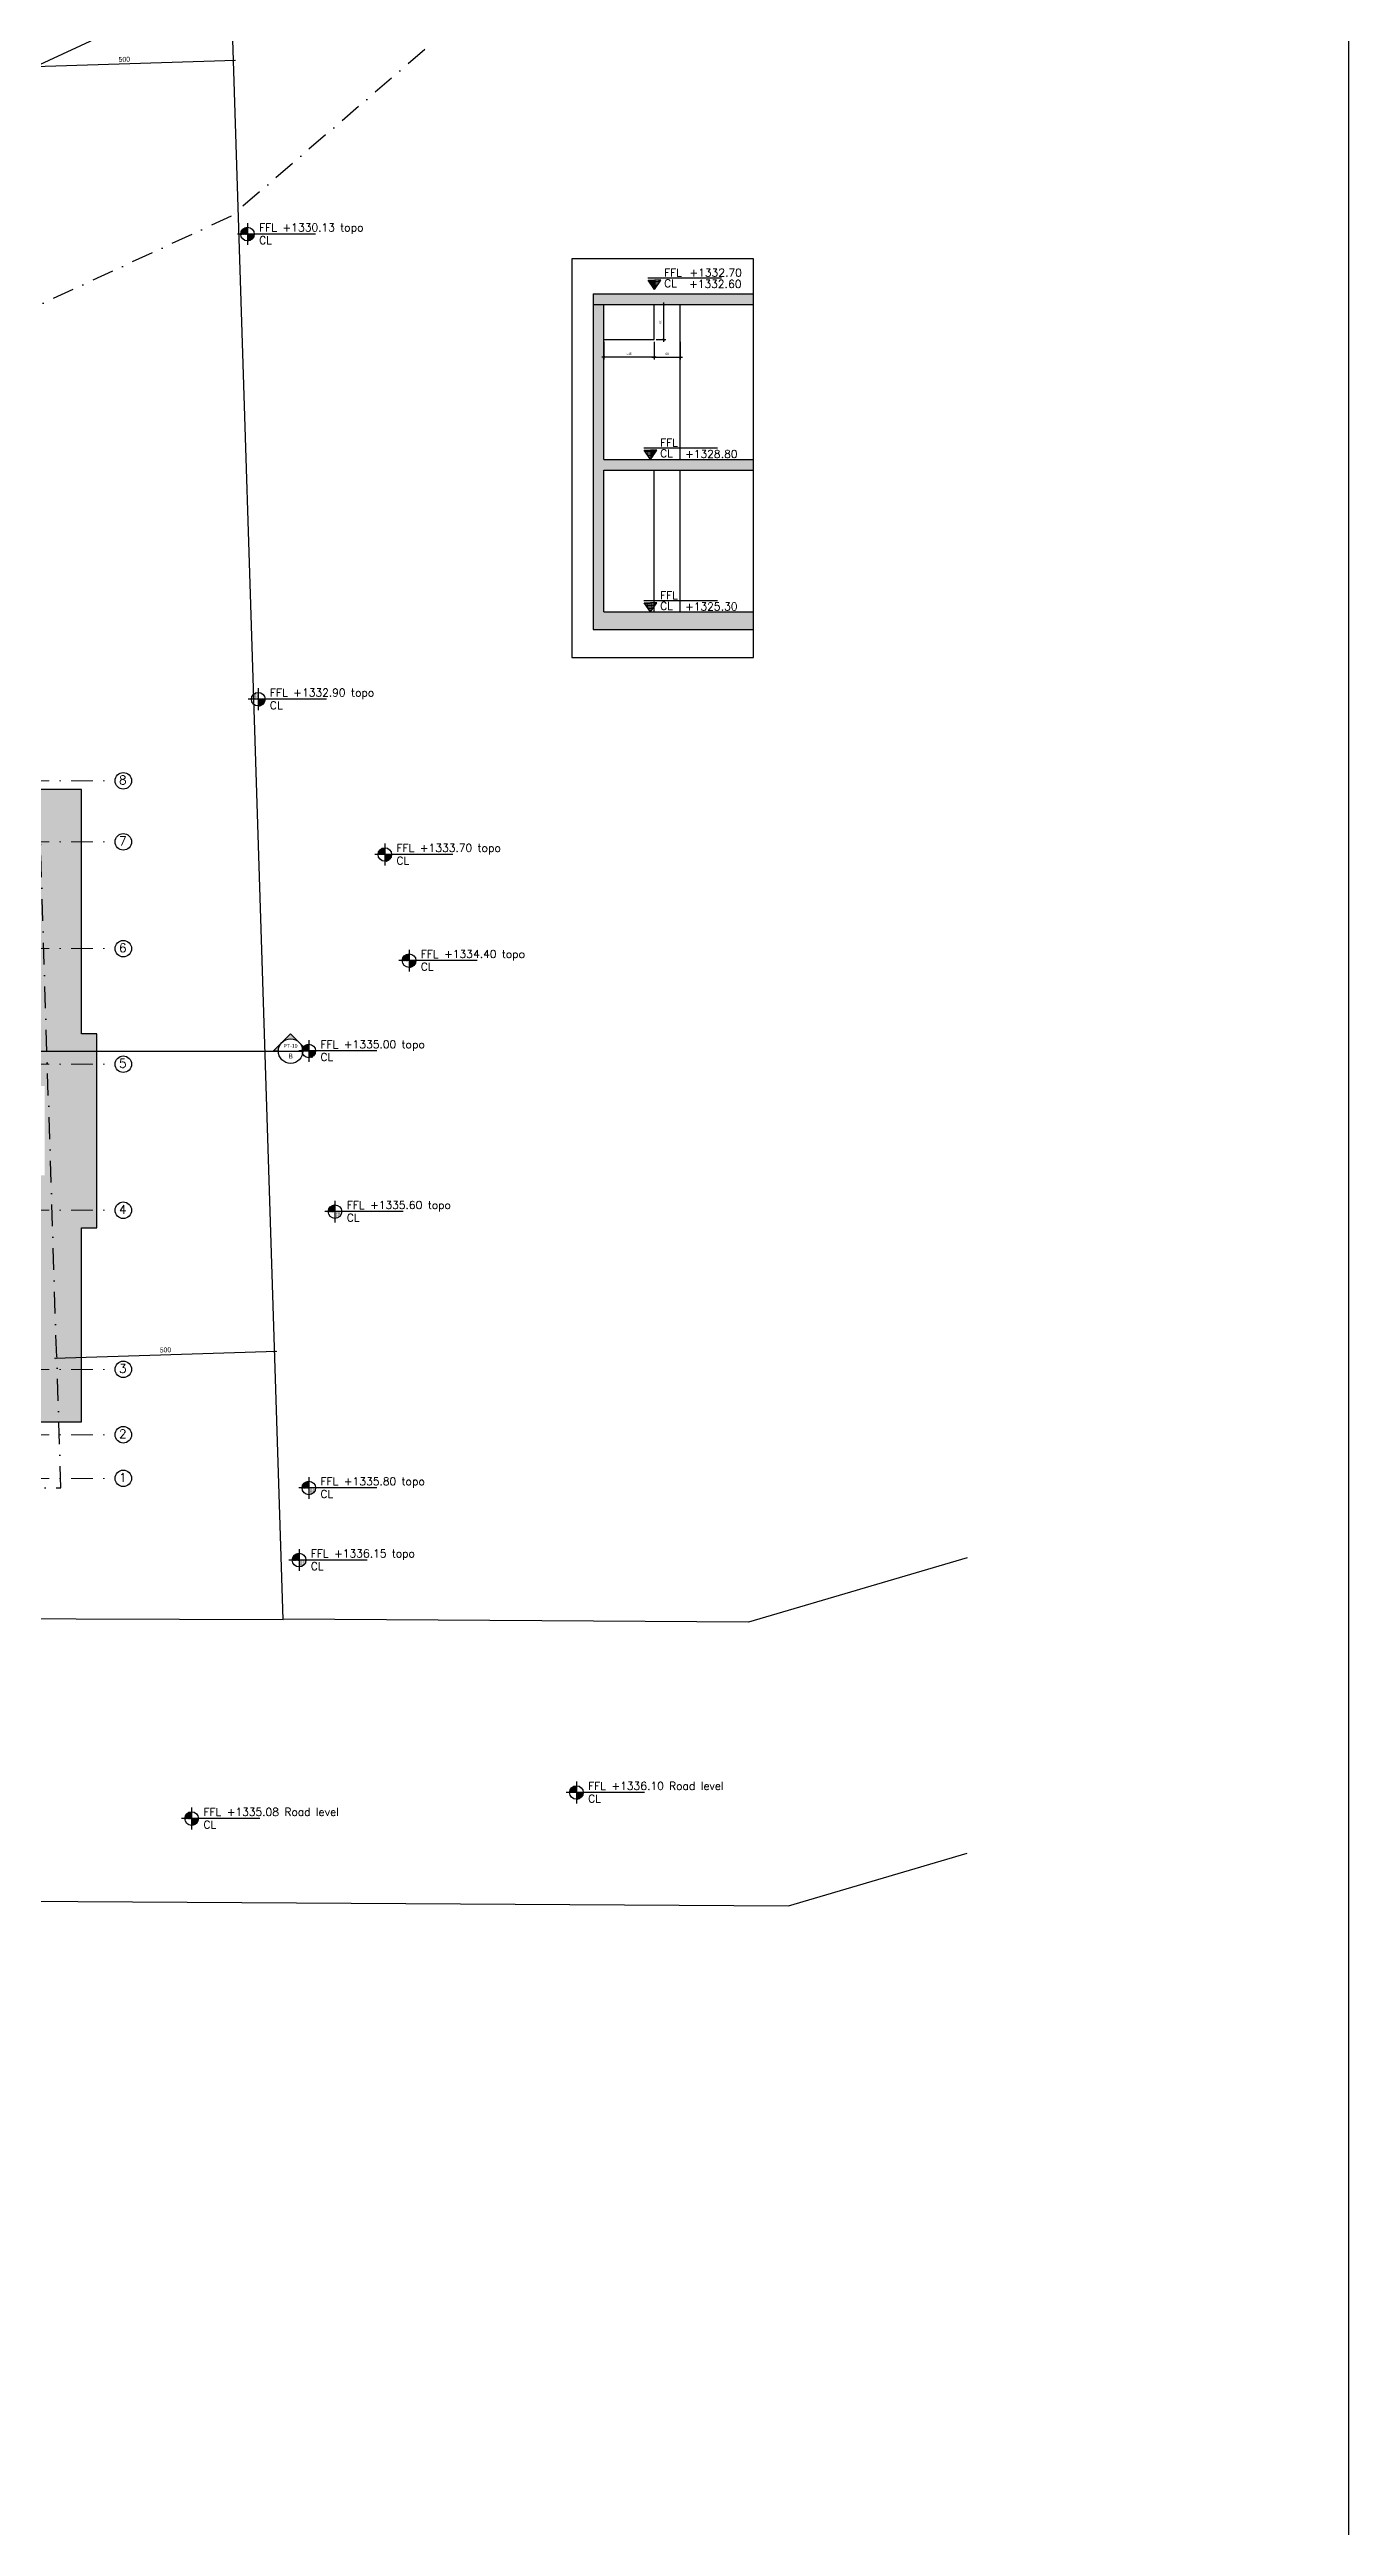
# Model space of a CAD drawing. Header units: centimetres. Extents: x 96271 to 179142, y 9855 to 112216.
# Drawn here: x 140533 to 143514, y 88771 to 94453 of the extents above; entities that cross this region are included whole.
import ezdxf
from ezdxf.enums import TextEntityAlignment as Align

# ---------------------------------------------------------------- set-up
doc = ezdxf.new("R2010")
doc.units = ezdxf.units.CM
doc.header["$LTSCALE"] = 100
doc.header["$MEASUREMENT"] = 0
doc.header["$PDSIZE"] = 0.2
doc.linetypes.add('DASHDOT', pattern=[1, 0.5, -0.25, 0, -0.25])
doc.linetypes.add('DASHDOT2', pattern=[12.7, 6.35, -3.175, 0, -3.175])
doc.layers.get('0').update_dxf_attribs({"linetype": 'CONTINUOUS'})
doc.layers.get('DEFPOINTS').update_dxf_attribs({"linetype": 'CONTINUOUS'})
for name, color, linetype in [('A-Dim', 2, 'CONTINUOUS'), ('A-Elev-Otln1', 44, 'CONTINUOUS'), ('A-Otln-Lot Limit', 4, 'CONTINUOUS'), ('A-Patt-Strcr', 8, 'CONTINUOUS'), ('A-Rev Cloud', 80, 'CONTINUOUS'), ('A-Setback', 3, 'DASHDOT'), ('A-Wall-Strctr', 6, 'CONTINUOUS'), ('plan-elevation level', 7, 'CONTINUOUS'), ('S-AXIS-ANOT', 1, 'DASHDOT')]:
    doc.layers.add(name, color=color, linetype=linetype)
doc.layers.add('A-Sect-Iden', color=191, linetype='CONTINUOUS', lineweight=25)
doc.layers.add('S-AXIS-GRID', color=1, linetype='DASHDOT2', lineweight=9)
doc.styles.add('ROMAND', font='romand.shx', dxfattribs={"height": 10})
doc.styles.add('ROMANS', font='romans.shx')
doc.styles.get("Standard").update_dxf_attribs({"font": 'arial.ttf'})
doc.dimstyles.new('1-50', dxfattribs={"dimtxt": 11.25, "dimasz": 5, "dimexe": 5, "dimexo": 5, "dimgap": 5, "dimtad": 1, "dimdec": 1, "dimrnd": 0.5, "dimzin": 12, "dimdsep": 46, "dimtxsty": 'Standard', "dimblk": 'ARCHTICK', "dimcen": 0.09, "dimdle": 5, "dimadec": 0, "dimazin": 3, "dimtfac": 1, "dimtdec": 1, "dimtix": 1, "dimtofl": 0, "dimtmove": 1, "dimatfit": 3, "dimfxl": 5, "dimtolj": 1, "dimtzin": 0, "dimarcsym": 0})
pattern_1 = [(90, (894916.29, -703049.082), (14.2875, 7.14375), [0, -14.2875])]

# ---------------------------------------------------------------- blocks, each defined once
blk = doc.blocks.new('_ArchTick')
at = {"color": 0, "linetype": 'ByBlock', "const_width": 0.15}
blk.add_lwpolyline([(-0.5, -0.5), (0.5, 0.5)], dxfattribs=at)
blk = doc.blocks.new('*D211')
at = {"layer": 'A-Dim', "color": 0, "lineweight": -2, "transparency": 16777216}
blk.add_line((140960, 94427.6), (140450.2, 94411.3), dxfattribs=at)
at = {"layer": 'DEFPOINTS', "color": 0, "transparency": 16777216}
for p in [(140955, 94427.4), (140455.2, 94411.5), (140455.2, 94411.5)]:
    blk.add_point(p, dxfattribs=at)
at = {"layer": 'A-Dim', "color": 0, "lineweight": -2, "transparency": 16777216, "xscale": 5, "yscale": 5, "zscale": 5}
for p, rotation in [((140955, 94427.4), 1.82476670808426), ((140455.2, 94411.5), 181.8247667080843)]:
    blk.add_blockref('_ArchTick', p, dxfattribs=dict(at, rotation=rotation))
at = {"layer": 'A-Dim', "color": 0, "transparency": 16777216, "insert": (140704.7, 94430.2), "char_height": 11.25, "attachment_point": 5, "rotation": 1.8248}
blk.add_mtext('\\A1;500', dxfattribs=at)
blk = doc.blocks.new('*D215')
at = {"layer": 'A-Dim', "color": 0, "lineweight": -2, "transparency": 16777216}
blk.add_line((140544.5, 91451), (141054.3, 91467.2), dxfattribs=at)
at = {"layer": 'DEFPOINTS', "color": 0, "transparency": 16777216}
for p in [(141049.3, 91467.1), (141052.4, 91369.3), (140552.6, 91353.4)]:
    blk.add_point(p, dxfattribs=at)
at = {"layer": 'A-Dim', "color": 0, "lineweight": -2, "transparency": 16777216, "xscale": 5, "yscale": 5, "zscale": 5}
for p, rotation in [((140549.5, 91451.2), 181.8247667080837), ((141049.3, 91467.1), 1.8247667080837)]:
    blk.add_blockref('_ArchTick', p, dxfattribs=dict(at, rotation=rotation))
at = {"layer": 'A-Dim', "color": 0, "transparency": 16777216, "insert": (140799.1, 91469.9), "char_height": 11.25, "attachment_point": 5, "rotation": 1.8248}
blk.add_mtext('\\A1;500', dxfattribs=at)
blk = doc.blocks.new('CL-FFL-PLAN')
at = {"layer": 'plan-elevation level'}
h = blk.add_hatch(dxfattribs=at)
h.set_pattern_fill('DOTS', color=232, scale=9, angle=90, style=0)
h.set_pattern_definition(pattern_1)
h.paths.add_polyline_path([(-1229, 207), (-1229, 50), (-1385, 50, -0.414214)])
h = blk.add_hatch(dxfattribs=at)
h.set_pattern_fill('DOTS', color=232, scale=9, angle=90, style=0)
h.set_pattern_definition(pattern_1)
h.paths.add_polyline_path([(-1229, 50), (-1072, 50, -0.414214), (-1229, -106)])
at = {"layer": 'plan-elevation level', "color": 7, "ltscale": 111}
for p, q in [((337, 50), (-1463, 50)), ((-1229, 301), (-1229, -200))]:
    blk.add_line(p, q, dxfattribs=at)
blk.add_circle((-1229, 50), 156, dxfattribs=at)
at = {"layer": 'plan-elevation level', "color": 111, "ltscale": 111, "style": 'ROMAND'}
for s, p in [('CL', (-960, -180)), ('FFL', (-960, 110))]:
    blk.add_text(s, height=180, dxfattribs=at).set_placement(p)
for tag, p in [('FFL', (-424, 113)), ('CL', (-417, -180))]:
    blk.add_attdef(tag, p, '', height=180, dxfattribs=at)
blk = doc.blocks.new('Anno_Section_A2')
blk.add_line((2.5, 0), (-2.5, 0))
blk.add_circle((0, 0), 2.5)
at = {"style": 'ROMANS'}
blk.add_attdef('NUMBER', text='', height=1, dxfattribs=at).set_placement((0, 0.5), align=Align.CENTER)
blk.add_attdef('SHEET', text='', height=0.75, dxfattribs=at).set_placement((0, -0.5), align=Align.TOP_CENTER)
blk = doc.blocks.new('Anno_Arrow_A2')
h = blk.add_hatch(color=256)
h.paths.add_polyline_path([(-1.77, 1.77), (-3.54, 0), (-2.5, 0, -0.198912)])
h.paths.add_polyline_path([(0, 3.54), (-1.77, 1.77, -0.414214), (1.77, 1.77)])
h.paths.add_polyline_path([(2.37, 1.16), (2.25, 1.1, -0.114349), (2.5, 0), (3.54, 0)])
h.paths.add_polyline_path([(1.77, 1.77, -0.082683), (2.25, 1.1), (2.37, 1.16)])
blk.add_lwpolyline([(-2.5, 0), (-3.54, 0), (0, 3.54), (3.54, 0), (2.5, 0)])
blk = doc.blocks.new('*D335')
at = {"layer": 'A-Dim', "color": 0, "lineweight": -2, "transparency": 16777216}
for p, q in [((141925.3, 93867.6), (141947.4, 93867.6)), ((141942.4, 93782.6), (141942.4, 93872.6)), ((141925.3, 93787.6), (141947.4, 93787.6))]:
    blk.add_line(p, q, dxfattribs=at)
at = {"layer": 'DEFPOINTS', "color": 0, "transparency": 16777216}
for p in [(141920.3, 93867.6), (141942.4, 93867.6), (141920.3, 93787.6)]:
    blk.add_point(p, dxfattribs=at)
at = {"layer": 'A-Dim', "color": 0, "lineweight": -2, "transparency": 16777216, "xscale": 5, "yscale": 5, "zscale": 5}
for p, rotation in [((141942.4, 93867.6), 90), ((141942.4, 93787.6), 270)]:
    blk.add_blockref('_ArchTick', p, dxfattribs=dict(at, rotation=rotation))
at = {"layer": 'A-Dim', "color": 0, "transparency": 16777216, "insert": (141934.8, 93827.6), "char_height": 5, "attachment_point": 5, "rotation": 90}
blk.add_mtext('\\A1;80', dxfattribs=at)
blk = doc.blocks.new('*D336')
at = {"layer": 'A-Dim', "color": 0, "lineweight": -2, "transparency": 16777216}
for p, q in [((141925.3, 93747), (141800.3, 93747)), ((141805.3, 93782.6), (141805.3, 93742)), ((141920.3, 93782.6), (141920.3, 93742))]:
    blk.add_line(p, q, dxfattribs=at)
at = {"layer": 'DEFPOINTS', "color": 0, "transparency": 16777216}
for p in [(141805.3, 93787.6), (141805.3, 93747), (141920.3, 93787.6)]:
    blk.add_point(p, dxfattribs=at)
at = {"layer": 'A-Dim', "color": 0, "lineweight": -2, "transparency": 16777216, "xscale": 5, "yscale": 5, "zscale": 5, "rotation": 180}
blk.add_blockref('_ArchTick', (141805.3, 93747), dxfattribs=at)
at = {"layer": 'A-Dim', "color": 0, "lineweight": -2, "transparency": 16777216, "xscale": 5, "yscale": 5, "zscale": 5}
blk.add_blockref('_ArchTick', (141920.3, 93747), dxfattribs=at)
at = {"layer": 'A-Dim', "color": 0, "transparency": 16777216, "insert": (141862.8, 93754.6), "char_height": 5, "attachment_point": 5}
blk.add_mtext('\\A1;115', dxfattribs=at)
blk = doc.blocks.new('*D337')
at = {"layer": 'A-Dim', "color": 0, "lineweight": -2, "transparency": 16777216}
for p, q in [((141915.3, 93747), (141985.3, 93747)), ((141920.3, 93782.6), (141920.3, 93742)), ((141980.3, 93782.6), (141980.3, 93742))]:
    blk.add_line(p, q, dxfattribs=at)
at = {"layer": 'DEFPOINTS', "color": 0, "transparency": 16777216}
for p in [(141920.3, 93787.6), (141980.3, 93787.6), (141980.3, 93747)]:
    blk.add_point(p, dxfattribs=at)
at = {"layer": 'A-Dim', "color": 0, "lineweight": -2, "transparency": 16777216, "xscale": 5, "yscale": 5, "zscale": 5, "rotation": 180}
blk.add_blockref('_ArchTick', (141920.3, 93747), dxfattribs=at)
at = {"layer": 'A-Dim', "color": 0, "lineweight": -2, "transparency": 16777216, "xscale": 5, "yscale": 5, "zscale": 5}
blk.add_blockref('_ArchTick', (141980.3, 93747), dxfattribs=at)
at = {"layer": 'A-Dim', "color": 0, "transparency": 16777216, "insert": (141950.3, 93754.6), "char_height": 5, "attachment_point": 5}
blk.add_mtext('\\A1;60', dxfattribs=at)
blk = doc.blocks.new('FFL-CL-SECTION')
at = {"ltscale": 111}
h = blk.add_hatch(dxfattribs=at)
h.set_pattern_fill('ACAD_ISO07W100', color=232, scale=2, style=0)
h.set_pattern_definition([(7e-15, (-164148.149, 25605.833), (0, 10), [1, -6])])
h.paths.add_polyline_path([(-1579, 487), (-1724, 487), (-1579, 278)])
h = blk.add_hatch(dxfattribs=at)
h.set_pattern_fill('ACAD_ISO07W100', color=232, scale=2, style=0)
h.set_pattern_definition([(180, (160989.661, 25605.833), (0, 10), [1, -6])])
h.paths.add_polyline_path([(-1579, 487), (-1435, 487), (-1579, 278)])
at = {"color": 7, "ltscale": 111}
for p, q in [((-44, 533), (-1735, 533)), ((-1579, 278), (-1724, 487)), ((-1724, 487), (-1579, 487)), ((-1579, 278), (-1435, 487)), ((-1435, 487), (-1579, 487))]:
    blk.add_line(p, q, dxfattribs=at)
at = {"color": 111, "ltscale": 111, "style": 'ROMAND'}
for s, p in [('FFL', (-1361, 570)), ('CL', (-1361, 327))]:
    blk.add_text(s, height=180, dxfattribs=at).set_placement(p)
for tag, p in [('FFL', (-778, 571)), ('CL', (-787, 313))]:
    blk.add_attdef(tag, p, '', height=180, dxfattribs=at)

msp = doc.modelspace()

# ---------------------------------------------------------------- hatches: boundary and pattern name
at = {"layer": 'A-Patt-Strcr'}
h = msp.add_hatch(dxfattribs=at)
h.set_pattern_fill('AR-CONC', color=256, scale=2, angle=90)
h.set_pattern_definition([(140, (145051.383, 158843.894), (1.2550427, 14.3452037), [1.5, -16.5]), (85, (145051.383, 158843.894), (-15.0438427, -2.7750267), [1.2, -13.2]), (190.451444, (145051.487, 158845.089), (-13.7887998, 11.570177), [1.274804, -14.0228422]), (136.1842, (145047.383, 158843.894), (3.3103856, 21.3448266), [2.25, -24.75]), (186.635635, (145047.659, 158845.672), (-19.482372, 18.693239), [1.912207, -21.034275]), (81.184164, (145047.383, 158843.894), (-19.482372, 18.693239), [1.8, -19.8]), (111, (145048.383, 158845.894), (8.0523778, 11.938141), [1.5, -16.5]), (56, (145048.383, 158845.894), (-14.503001, 4.8663066), [1.2, -13.2]), (161.451445, (145049.054, 158846.888), (-6.450623, 16.8044475), [1.2748038, -14.0228422]), (127.5, (145051.3827, 158843.8936), (-6.65787708, 0.2431971), [0, -13.04, 0, -13.4, 0, -13.25]), (97.5, (145051.383, 158843.8936), (-7.8882342, 5.26139075), [0, -7.64, 0, -12.74, 0, -5.05]), (57.5, (145051.3827, 158839.4336), (0.45109743, 10.67644872), [0, -5, 0, -15.6, 0, -20.7]), (47.5, (145051.383, 158837.434), (-2.0020996, 11.6637234), [0, -6.5, 0, -10.36, 0, -14.7])])
h.paths.add_polyline_path([(142148.257, 93122.616), (142148.257, 93892.616), (141780.348, 93892.616), (141780.348, 93867.616), (141780.348, 93122.616)])
h.paths.add_polyline_path([(142148.257, 93162.616), (142148.257, 93487.616), (141805.348, 93487.616), (141805.348, 93162.616)])
h.paths.add_polyline_path([(142148.257, 93512.616), (142148.257, 93867.616), (141805.348, 93867.616), (141805.348, 93512.616)])
h = msp.add_hatch(dxfattribs=at)
h.set_pattern_fill('EARTH', color=256, scale=100)
h.set_pattern_definition([(0, (149598.393, 77124.047), (25, 25), [25, -25]), (0, (149598.393, 77133.422), (25, 25), [25, -25]), (0, (149598.393, 77142.797), (25, 25), [25, -25]), (90, (149601.518, 77145.922), (-25, 25), [25, -25]), (90, (149610.893, 77145.922), (-25, 25), [25, -25]), (90, (149620.268, 77145.922), (-25, 25), [25, -25])])
edge = h.paths.add_edge_path()
edge.add_line((138236.559, 90745.329), (138356.559, 90745.329))
edge.add_line((138356.559, 90745.329), (138356.559, 90820.329))
edge.add_arc((138661.559, 90820.329), 305, 90, 180, ccw=False)
edge.add_line((138661.559, 91125.329), (138756.559, 91125.329))
edge.add_line((138756.559, 91125.329), (138756.559, 91055.329))
edge.add_line((138756.559, 91055.329), (140366.559, 91055.329))
edge.add_line((140366.559, 91055.329), (140366.559, 91305.329))
edge.add_line((140366.559, 91305.329), (140606.559, 91305.329))
edge.add_line((140606.559, 91305.329), (140606.559, 91750.329))
edge.add_line((140606.559, 91750.329), (140641.559, 91750.329))
edge.add_line((140641.559, 91750.329), (140641.559, 92195.329))
edge.add_line((140641.559, 92195.329), (140606.559, 92195.329))
edge.add_line((140606.559, 92195.329), (140606.559, 92755.329))
edge.add_line((140606.559, 92755.329), (139881.559, 92755.329))
edge.add_line((139881.559, 92755.329), (139881.559, 92895.329))
edge.add_line((139881.559, 92895.329), (138756.559, 92895.329))
edge.add_line((138756.559, 92895.329), (138756.559, 91765.329))
edge.add_line((138756.559, 91765.329), (138661.559, 91765.329))
edge.add_arc((138661.559, 90820.329), 945, 90, 180.000021)
edge.add_line((137716.559, 90820.329), (137716.559, 90745.329))
edge.add_line((137716.559, 90745.329), (137836.559, 90745.329))
edge.add_line((137836.559, 90745.329), (137836.559, 90820.329))
edge.add_arc((138661.559, 90820.329), 825, 125.152703, 179.999978, ccw=False)
edge.add_arc((138661.559, 90820.329), 825, 90, 125.152703, ccw=False)
edge.add_line((138661.559, 91645.329), (138876.559, 91645.329))
edge.add_line((138876.559, 91645.329), (138876.559, 92775.329))
edge.add_line((138876.559, 92775.329), (139761.559, 92775.329))
edge.add_line((139761.559, 92775.329), (139761.559, 92635.329))
edge.add_line((139761.559, 92635.329), (140486.559, 92635.329))
edge.add_line((140486.559, 92635.329), (140486.559, 92580.283))
edge.add_line((140486.559, 92580.283), (140486.559, 92540.283))
edge.add_line((140486.559, 92540.283), (140486.559, 92075.329))
edge.add_line((140486.559, 92075.329), (140521.559, 92075.329))
edge.add_line((140521.559, 92075.329), (140521.559, 91870.329))
edge.add_line((140521.559, 91870.329), (140486.559, 91870.329))
edge.add_line((140486.559, 91870.329), (140486.559, 91425.329))
edge.add_line((140486.559, 91425.329), (140246.559, 91425.329))
edge.add_line((140246.559, 91425.329), (140246.559, 91175.329))
edge.add_line((140246.559, 91175.329), (138876.559, 91175.329))
edge.add_line((138876.559, 91175.329), (138876.559, 91245.329))
edge.add_line((138876.559, 91245.329), (138661.559, 91245.329))
edge.add_arc((138661.559, 90820.329), 425, 90, 180)
edge.add_line((138236.559, 90820.329), (138236.559, 90745.329))

# ---------------------------------------------------------------- linework, layer by layer
msp.add_lwpolyline([(134779.288, 108490.758), (143513.832, 108490.758), (143513.832, 28763.194), (134779.288, 28763.194)], close=True)
at = {"layer": 'A-Elev-Otln1'}
for p, q in [((141920.348, 93787.616), (141920.348, 93867.616)), ((141980.348, 93512.616), (141980.348, 93867.616)), ((141805.348, 93787.616), (141920.348, 93787.616)), ((141920.348, 93162.616), (141920.348, 93487.616)), ((141980.348, 93162.616), (141980.348, 93487.616))]:
    msp.add_line(p, q, dxfattribs=at)
at = {"layer": 'A-Otln-Lot Limit'}
for points in [[(136965.712, 90479.123), (137206.535, 90394.564), (137669.865, 90351.712), (139880.741, 90855.19), (141068.865, 90851.94), (140904.471, 96012.018), (140151.894, 96776.773), (140222.083, 97217.518), (139747.22, 97140.456), (139010.375, 97171.007), (138361.687, 97204.5), (137783.533, 97219.682), (137242.113, 96719.747), (137087.264, 96618.541), (136965.712, 90479.08)], [(141067.674, 94831.553), (140676.875, 94495.062), (139793.77, 94086.69), (138863.934, 93652.538), (138063.055, 93039.951), (137764.679, 92736.25), (137507.537, 92304.572), (137168.607, 91639.559)], [(142638.47, 90992.789), (142137.237, 90845.658), (141068.859, 90852.143)], [(136358.63, 90003.381), (137049.382, 89760.839), (137736.484, 89700.241), (139969.68, 90208.803), (142228.733, 90195.091), (142638.47, 90315.364)]]:
    msp.add_lwpolyline(points, dxfattribs=at)
at = {"layer": 'A-Patt-Strcr'}
msp.add_lwpolyline([(138661.559, 91125.329), (138756.559, 91125.329), (138756.559, 91055.329), (140366.559, 91055.329), (140366.559, 91305.329), (140606.559, 91305.329), (140606.559, 91750.329), (140641.559, 91750.329), (140641.559, 92195.329), (140606.559, 92195.329), (140606.559, 92755.329), (139881.559, 92755.329), (139881.559, 92895.329), (138756.559, 92895.329), (138756.559, 91765.329), (138661.559, 91765.329)], dxfattribs=at)
at = {"layer": 'A-Rev Cloud'}
msp.add_lwpolyline([(141731.604, 93058.171), (142148.257, 93058.171), (142148.257, 93972.565), (141731.604, 93972.565)], close=True, dxfattribs=at)
at = {"layer": 'A-Sect-Iden'}
msp.add_line((136383.148, 92155.286), (141114.439, 92155.286), dxfattribs=at)
at = {"layer": 'A-Setback'}
msp.add_lwpolyline([(140559.009, 91153.336), (140410.95, 95800.674), (139618.405, 96606.045), (139624.608, 96644.996), (138745.22, 96680.475), (137970.463, 96711.734), (137582.107, 96353.135), (137469.619, 90671.512), (137649.878, 90654.841), (139847.419, 91155.283)], close=True, dxfattribs=at)
msp.add_lwpolyline([(141393.919, 94452.654), (140950.164, 94070.567), (140004.469, 93633.251), (139124.62, 93222.439), (138394.927, 92664.302), (138104.345, 92368.535), (137928.014, 92072.517), (137638.607, 91504.673)], dxfattribs=at)
at = {"layer": 'A-Wall-Strctr'}
for p, q in [((141780.348, 93892.616), (142148.257, 93892.616)), ((141780.348, 93892.616), (141780.348, 93122.616)), ((141780.348, 93867.616), (142148.257, 93867.616)), ((141805.348, 93512.616), (141805.348, 93867.616)), ((141805.348, 93487.616), (142148.257, 93487.616)), ((141805.348, 93162.616), (141805.348, 93487.616)), ((141780.348, 93122.616), (142148.257, 93122.616)), ((141805.348, 93162.616), (142148.257, 93162.616))]:
    msp.add_line(p, q, dxfattribs=at)
msp.add_lwpolyline([(141805.348, 93512.616), (142148.257, 93512.616)], dxfattribs=at)
at = {"layer": 'S-AXIS-ANOT', "color": 4, "linetype": 'Continuous'}
for centre in [(140702.364, 92775.329), (140702.364, 92775.329), (140702.364, 92635.329), (140702.364, 92635.329), (140702.364, 92390.329), (140702.364, 92390.329), (140702.364, 92125.329), (140702.364, 92125.329), (140702.364, 91790.329), (140702.364, 91790.329), (140702.364, 91425.329), (140702.364, 91425.329), (140702.364, 91275.329), (140702.364, 91275.329), (140702.364, 91175.329), (140702.364, 91175.329)]:
    msp.add_circle(centre, 18.969, dxfattribs=at)
at = {"layer": 'S-AXIS-GRID', "linetype": 'DASHDOT', "lineweight": 13}
for p, q in [((137579.594, 92775.329), (140683.395, 92775.329)), ((137579.594, 92775.329), (140683.395, 92775.329)), ((137579.594, 92635.329), (140683.395, 92635.329)), ((137579.594, 92635.329), (140683.395, 92635.329)), ((137579.594, 92390.329), (140683.395, 92390.329)), ((137579.594, 92390.329), (140683.395, 92390.329)), ((137579.594, 92125.329), (140683.395, 92125.329)), ((137579.594, 92125.329), (140683.395, 92125.329)), ((137579.594, 91790.329), (140683.395, 91790.329)), ((137579.594, 91790.329), (140683.395, 91790.329)), ((137579.594, 91425.329), (140683.395, 91425.329)), ((137579.594, 91425.329), (140683.395, 91425.329)), ((137579.594, 91275.329), (140683.395, 91275.329)), ((137579.594, 91275.329), (140683.395, 91275.329)), ((137579.594, 91175.329), (140683.395, 91175.329)), ((137579.594, 91175.329), (140683.395, 91175.329))]:
    msp.add_line(p, q, dxfattribs=at)

# ---------------------------------------------------------------- block references
at = {"xscale": 0.1, "yscale": 0.1, "zscale": 0.1}
msp.add_blockref('FFL-CL-SECTION', (142079.219, 93874.837), dxfattribs=at).add_auto_attribs({'FFL': '+1332.70', 'CL': '+1332.60'})
ref = msp.add_blockref('FFL-CL-SECTION', (142070.049, 93484.837), dxfattribs=dict(xscale=0.1, yscale=0.1, zscale=0.1))
ref.add_attrib('CL', '+1328.80', (141991.396, 93516.119), dxfattribs={"color": 111, "ltscale": 111, "height": 18, "style": 'ROMAND'})
ref = msp.add_blockref('FFL-CL-SECTION', (142070.049, 93134.837), dxfattribs=dict(xscale=0.1, yscale=0.1, zscale=0.1))
ref.add_attrib('CL', '+1325.30', (141991.396, 93166.119), dxfattribs={"color": 111, "ltscale": 111, "height": 18, "style": 'ROMAND'})
at = {"layer": 'A-Sect-Iden', "xscale": 11.25, "yscale": 11.25, "zscale": 11.25}
msp.add_blockref('Anno_Arrow_A2', (141086.314, 92155.286), dxfattribs=at)
at = {"layer": 'A-Sect-Iden'}
ref = msp.add_blockref('Anno_Section_A2', (141086.314, 92155.286), dxfattribs=dict(at, xscale=11.24999999999999, yscale=11.24999999999999, zscale=11.24999999999999, rotation=180))
ref.add_attrib('NUMBER', 'B', dxfattribs={"layer": '0', "height": 11.25}).set_placement((141086.314, 92138.411), align=Align.CENTER)
ref.add_attrib('SHEET', 'PT-10', dxfattribs={"layer": '0', "height": 8.4375}).set_placement((141086.055, 92171.657), align=Align.TOP_CENTER)
at = {"layer": 'plan-elevation level'}
ref = msp.add_blockref('CL-FFL-PLAN', (141110.101, 94024.401), dxfattribs=dict(at, xscale=0.09982510700227937, yscale=0.09982510700227937, zscale=0.09982510700227937))
ref.add_attrib('FFL', '+1330.13 topo', (141067.778, 94035.634), dxfattribs={"layer": '0', "color": 111, "ltscale": 111, "height": 17.96852, "style": 'ROMAND'})
ref = msp.add_blockref('CL-FFL-PLAN', (141134.701, 92957.533), dxfattribs=dict(at, xscale=0.09982510700227937, yscale=0.09982510700227937, zscale=0.09982510700227937))
ref.add_attrib('FFL', '+1332.90 topo', (141092.379, 92968.766), dxfattribs={"layer": '0', "color": 111, "ltscale": 111, "height": 17.96852, "style": 'ROMAND'})
ref = msp.add_blockref('CL-FFL-PLAN', (141425.261, 92601.258, -134556.2), dxfattribs=dict(at, xscale=0.09982510700227937, yscale=0.09982510700227937, zscale=0.09982510700227937))
ref.add_attrib('FFL', '+1333.70 topo', (141382.938, 92612.491, -134556.2), dxfattribs={"layer": '0', "color": 111, "ltscale": 111, "height": 17.96852, "style": 'ROMAND'})
ref = msp.add_blockref('CL-FFL-PLAN', (141480.919, 92357.866), dxfattribs=dict(at, xscale=0.09982510700227937, yscale=0.09982510700227937, zscale=0.09982510700227937))
ref.add_attrib('FFL', '+1334.40 topo', (141438.596, 92369.099), dxfattribs={"layer": '0', "color": 111, "ltscale": 111, "height": 17.96852, "style": 'ROMAND'})
ref = msp.add_blockref('CL-FFL-PLAN', (141250.834, 92150.683), dxfattribs=dict(at, xscale=0.09982510700227937, yscale=0.09982510700227937, zscale=0.09982510700227937))
ref.add_attrib('FFL', '+1335.00 topo', (141208.511, 92161.916), dxfattribs={"layer": '0', "color": 111, "ltscale": 111, "height": 17.96852, "style": 'ROMAND'})
ref = msp.add_blockref('CL-FFL-PLAN', (141310.827, 91782.143), dxfattribs=dict(at, xscale=0.09982510700227937, yscale=0.09982510700227937, zscale=0.09982510700227937))
ref.add_attrib('FFL', '+1335.60 topo', (141268.504, 91793.376), dxfattribs={"layer": '0', "color": 111, "ltscale": 111, "height": 17.96852, "style": 'ROMAND'})
ref = msp.add_blockref('CL-FFL-PLAN', (141250.834, 91148.386), dxfattribs=dict(at, xscale=0.09982510700227937, yscale=0.09982510700227937, zscale=0.09982510700227937))
ref.add_attrib('FFL', '+1335.80 topo', (141208.511, 91159.619), dxfattribs={"layer": '0', "color": 111, "ltscale": 111, "height": 17.96852, "style": 'ROMAND'})
ref = msp.add_blockref('CL-FFL-PLAN', (141228.434, 90982.836), dxfattribs=dict(at, xscale=0.09982510700227937, yscale=0.09982510700227937, zscale=0.09982510700227937))
ref.add_attrib('FFL', '+1336.15 topo', (141186.111, 90994.069), dxfattribs={"layer": '0', "color": 111, "ltscale": 111, "height": 17.96852, "style": 'ROMAND'})
ref = msp.add_blockref('CL-FFL-PLAN', (141864.858, 90449.725, -845.1), dxfattribs=dict(at, xscale=0.09982510700227937, yscale=0.09982510700227937, zscale=0.09982510700227937))
ref.add_attrib('FFL', '+1336.10 Road level', (141822.535, 90460.958, -845.1), dxfattribs={"layer": '0', "color": 111, "ltscale": 111, "height": 17.96852, "style": 'ROMAND'})
ref = msp.add_blockref('CL-FFL-PLAN', (140981.859, 90390.009, -946.6), dxfattribs=dict(at, xscale=0.09982510700227937, yscale=0.09982510700227937, zscale=0.09982510700227937))
ref.add_attrib('FFL', '+1335.08 Road level', (140939.536, 90401.242, -946.6), dxfattribs={"layer": '0', "color": 111, "ltscale": 111, "height": 17.96852, "style": 'ROMAND'})

# ---------------------------------------------------------------- texts
at = {"layer": 'S-AXIS-ANOT', "color": 4, "style": 'ROMAND'}
for s, p in [('8', (140692.551, 92767.264)), ('7', (140692.551, 92627.264)), ('6', (140692.551, 92382.264)), ('5', (140692.551, 92117.264)), ('4', (140692.551, 91782.264)), ('3', (140692.551, 91417.264)), ('2', (140692.551, 91267.264)), ('1', (140692.551, 91167.264))]:
    msp.add_text(s, height=20, dxfattribs=at).set_placement(p)

# ---------------------------------------------------------------- dimensions: what is measured, and where the dimension line sits
at = {"layer": 'A-Dim'}
for p1, p2, distance, override, picture, middle in [((140954.954, 94427.414), (140455.208, 94411.492), 0, {"dimse1": 1, "dimse2": 1}, '*D211', (140704.739, 94430.191)), ((141920.348, 93787.616), (141920.348, 93867.616), -22.05, {"dimtxt": 5}, '*D335', (141934.846, 93827.616)), ((141920.348, 93787.616), (141805.348, 93787.616), 40.612, {"dimtxt": 5}, '*D336', (141862.848, 93754.557)), ((141920.348, 93787.616), (141980.348, 93787.616), -40.612, {"dimtxt": 5}, '*D337', (141950.348, 93754.557)), ((140552.637, 91353.354), (141052.383, 91369.275), 97.854, {"dimse1": 1, "dimse2": 1}, '*D215', (140799.052, 91469.857))]:
    dim = msp.add_aligned_dim(p1=p1, p2=p2, distance=distance, dimstyle='1-50', override=override, dxfattribs=at)
    dim.commit()
    dim.dimension.update_dxf_attribs({"geometry": picture, "text_midpoint": middle})

doc.saveas('drawing.dxf')
